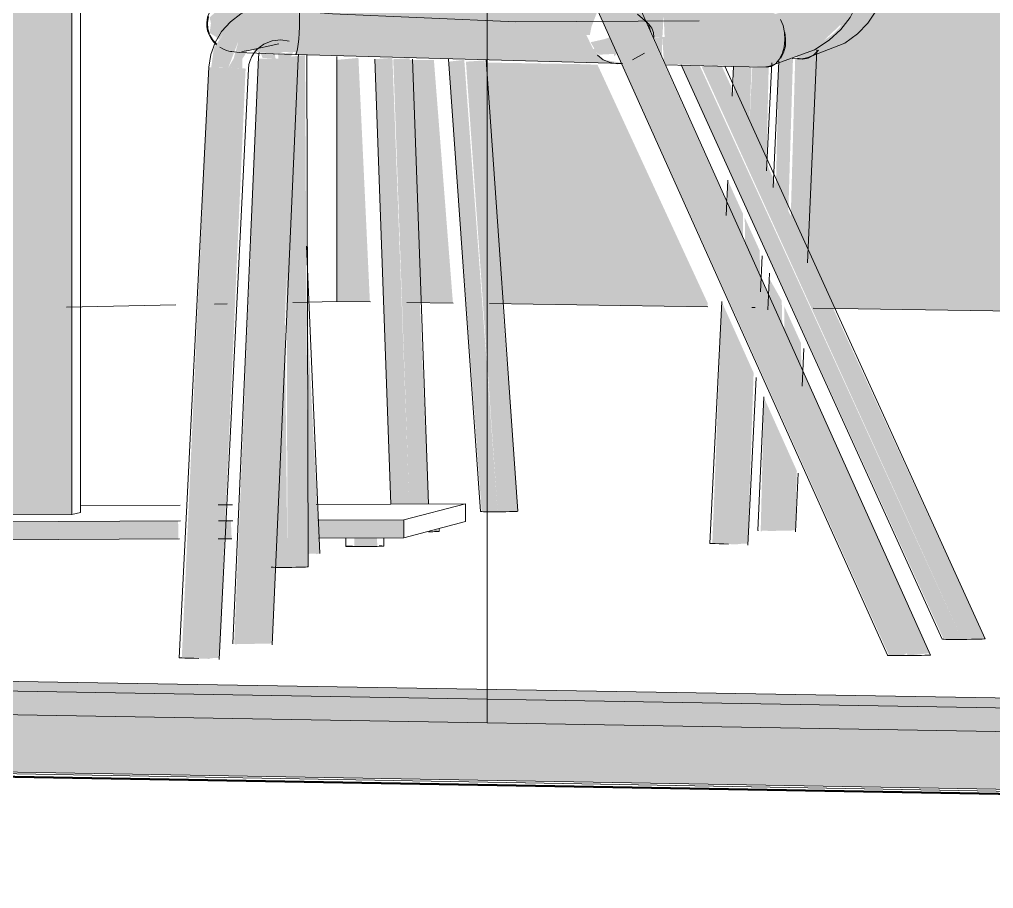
# Model space of a CAD drawing. Header units: inches. Extents: x 31213 to 31218, y -65 to 66.
# Drawn here: x 31217.09232 to 31217.10285, y 65.97061 to 65.98001 of the extents above; entities that cross this region are included whole.
import ezdxf

# ---------------------------------------------------------------- set-up
doc = ezdxf.new("R2010")
doc.units = ezdxf.units.IN
doc.header["$MEASUREMENT"] = 0
doc.linetypes.add('Hidden', pattern=[0.28125, 0.1875, -0.09374999999999999])
for name, color, linetype, lineweight in [('A-GLAZ-CURT', 52, 'Continuous', 9), ('A-GLAZ-CWMG', 51, 'Continuous', 9), ('A-PROP-SBCK', 71, 'Hidden', 50), ('A-WALL-PATT', 111, 'Continuous', 13), ('C-BLDG-PADS', 91, 'Continuous', 9), ('C-TOPO', 7, 'Continuous', 9), ('I-FURN', 30, 'Continuous', 9), ('I-WALL', 2, 'Continuous', 13), ('L-SITE-WALL', 31, 'Continuous', 13)]:
    doc.layers.add(name, color=color, linetype=linetype, lineweight=lineweight)

# ---------------------------------------------------------------- blocks, each defined once
blk = doc.blocks.new('FP_108-Looking South West')
at = {"layer": 'A-WALL-PATT', "lineweight": 9}
blk.add_line((-31660.74296116148, 65.97240241748396), (-31660.74296116148, 66.11649222099571), dxfattribs=at)

msp = doc.modelspace()

# ---------------------------------------------------------------- hatches: boundary and pattern name
at = {"layer": 'A-GLAZ-CWMG', "lineweight": 5}
for points in [[(31217.11403053048, 65.97237539739896), (31217.11403053048, 65.97248329588736), (31217.07261270139, 65.97318228718322), (31217.07261270139, 65.9730771295792), (31217.11383631676, 65.97237868791464)], [(31217.11403028012, 65.9715460663875), (31217.11403028012, 65.97246047602275), (31217.07271270906, 65.97315835368993), (31217.07271270906, 65.97282583613782), (31217.11381478921, 65.97209509642755), (31217.11381478921, 65.97154982700705)], [(31217.11379528588, 65.97149279170249), (31217.11379528588, 65.9721216779946), (31217.07200438645, 65.97283633727106), (31217.07200438645, 65.97222357244503), (31217.11196999365, 65.97152470985786)]]:
    msp.add_hatch(color=256, dxfattribs=at).paths.add_polyline_path(points, flags=0)
at = {"layer": 'I-FURN', "lineweight": 5}
h = msp.add_hatch(color=256, dxfattribs=at)
h.paths.add_polyline_path([(31217.09181542047, 65.97464827158163), (31217.0928869568, 65.97465355045766), (31217.0928869568, 65.98048425002261), (31217.09166066373, 65.98047700857903), (31217.09167056771, 65.97663050130376), (31217.09180659192, 65.97476908556052)], flags=0)
h.paths.add_polyline_path([(31217.0928067915, 65.98399845572494), (31217.09277462239, 65.98366677930102), (31217.09279219915, 65.98391762319791), (31217.09280543054, 65.98399091701246)], flags=0)
h.paths.add_polyline_path([(31217.09288139167, 65.98158973569137), (31217.0928869568, 65.98160501238131), (31217.0928634154, 65.9841363994715), (31217.09280251397, 65.98391762307214), (31217.09279185671, 65.98357085232526), (31217.09288135169, 65.9815937957709)], flags=0)
h.paths.add_polyline_path([(31217.09280543054, 65.98412981912556), (31217.0928869568, 65.98424381789802), (31217.0928634154, 65.9842367245545), (31217.0928067915, 65.98413232824565)], flags=0)
h = msp.add_hatch(color=256, dxfattribs=at)
h.paths.add_polyline_path([(31217.09744700846, 65.9746841835965), (31217.09749153807, 65.97468431071681), (31217.09713033346, 65.97957314484032), (31217.09696237797, 65.97955333309997), (31217.09731874596, 65.97468577874248), (31217.09740552086, 65.97468427685517)], flags=0)
h.paths.add_polyline_path([(31217.09709554936, 65.98030083346256), (31217.09694359983, 65.9824560156499), (31217.0967741108, 65.98248872921027), (31217.09675253502, 65.98252685602235), (31217.09687227701, 65.98113439164912), (31217.09687097985, 65.98115228719067), (31217.09690154724, 65.98112865875021), (31217.09693578674, 65.98110388983771), (31217.09695121491, 65.98097811224446), (31217.09699879723, 65.98095751722174), (31217.09700392008, 65.98075899721327), (31217.0968809005, 65.98070788761954), (31217.09693233775, 65.98030577046983), (31217.09708317423, 65.98030120837973)], flags=0)
h = msp.add_hatch(color=256, dxfattribs=at)
h.paths.add_polyline_path([(31217.09749153807, 65.97468431071681), (31217.09770955227, 65.97468962949085), (31217.09734888802, 65.97956694347006), (31217.09714825057, 65.97955334320726), (31217.09729643142, 65.97745161461854)], flags=0)
h.paths.add_polyline_path([(31217.09731484551, 65.98029416669962), (31217.09714685227, 65.98252115203665), (31217.09704608583, 65.98247019911592), (31217.09694359983, 65.9824560156499), (31217.09711464, 65.98030025464634), (31217.09731234722, 65.98029424371678)], flags=0)
h = msp.add_hatch(color=256, dxfattribs=at)
h.paths.add_polyline_path([(31217.09517277779, 65.9740827085285), (31217.09521827354, 65.9740828143624), (31217.09518209223, 65.97740944616814), (31217.0950633053, 65.97408373257186), (31217.09514863144, 65.97408277906895)], flags=0)
h.paths.add_polyline_path([(31217.09501216832, 65.98031332123736), (31217.09513411005, 65.98035865658899), (31217.0952010374, 65.98036939894142), (31217.09519576445, 65.98229260812127), (31217.09502610487, 65.98224880786118), (31217.09500708762, 65.98221053394435), (31217.09503265311, 65.98081154033893), (31217.09506211865, 65.98079107612139), (31217.09506224353, 65.98076420874685), (31217.09509482019, 65.98075924973858), (31217.09506361593, 65.98046897279505), (31217.095034371, 65.98043447763021), (31217.09501211741, 65.98033232145842)], flags=0)
h = msp.add_hatch(color=256, dxfattribs=at)
h.paths.add_polyline_path([(31217.09521827354, 65.9740828143624), (31217.09544149135, 65.9740882657817), (31217.09540775092, 65.97962430718329), (31217.09520314073, 65.97960224542732), (31217.09523368017, 65.97958060206896), (31217.09527623072, 65.97958142401545), (31217.09520903205, 65.97745349089539)], flags=0)
h.paths.add_polyline_path([(31217.09542385509, 65.98034922548622), (31217.09540633644, 65.98224521906297), (31217.09530093375, 65.98228639267977), (31217.09519576445, 65.98229260812127), (31217.09521200551, 65.98035612777385), (31217.09542179652, 65.9803492934591)], flags=0)
h = msp.add_hatch(color=256, dxfattribs=at)
h.paths.add_polyline_path([(31217.10251427899, 65.97330369772433), (31217.10276330489, 65.97330927878319), (31217.09991473566, 65.97950715139875), (31217.09969631858, 65.97950294276795), (31217.10216149234, 65.97407979468488)], flags=0)
h.paths.add_polyline_path([(31217.09961713995, 65.98023098806325), (31217.09894071913, 65.98169039910408), (31217.09875427647, 65.98157534580777), (31217.09937053667, 65.98023848231783), (31217.09961532557, 65.98023104385662)], flags=0)
for points in [[(31217.10192712719, 65.97312893793303), (31217.10216246421, 65.97315470374544), (31217.09836854232, 65.98158289681872), (31217.09816676898, 65.98150770778331), (31217.10191555327, 65.97315472673854)], [(31217.10187566106, 65.97312877755705), (31217.10191555327, 65.97315472673854), (31217.09816676898, 65.98150770778331), (31217.09798547534, 65.98142267631117), (31217.10172424497, 65.97313033508654), (31217.10182736822, 65.97312884610987)], [(31217.09534748774, 65.97993095484617), (31217.0953329081, 65.98021057871897), (31217.09456436864, 65.98023245742725), (31217.09465716035, 65.98020959430706), (31217.0945493355, 65.98019338714384), (31217.0943761806, 65.98003124799514), (31217.09439014038, 65.97996724467689), (31217.09519697097, 65.9799352595323)], [(31217.10050533978, 65.97953891767042), (31217.10076459948, 65.97962597143658), (31217.10093591536, 65.97970382885734), (31217.10122830899, 65.97997863949072), (31217.10123185572, 65.98003349900706), (31217.10130293064, 65.98009799291125), (31217.10136245238, 65.98022495692646), (31217.101337595, 65.98025593310231), (31217.10118638938, 65.98004213317436), (31217.10093611256, 65.97988864209198), (31217.10060610209, 65.97980066654948), (31217.10058421918, 65.97964920852627), (31217.10054878081, 65.97958446145056)], [(31217.10083465485, 65.97965980023993), (31217.10111002869, 65.9797030228008), (31217.10136573013, 65.97990041883591), (31217.10154092104, 65.98019002534164), (31217.10137516952, 65.98018239594639), (31217.10133307557, 65.98013894803121), (31217.10129747286, 65.98009699529007), (31217.10122663403, 65.98002715178016), (31217.10119534151, 65.97992743021021), (31217.10112165919, 65.97985475007533), (31217.10087969424, 65.97967995292616)], [(31217.10059786113, 65.97978952900087), (31217.10057853757, 65.97994331717318), (31217.10051456457, 65.98005851211845), (31217.10042309382, 65.98010424714933), (31217.09928604159, 65.98008648299532), (31217.09929710543, 65.97981888470335), (31217.10039010217, 65.97979331097235)], [(31217.09512542949, 65.9796417848442), (31217.09517385613, 65.97965753020225), (31217.0953192635, 65.97965914965319), (31217.09534748774, 65.97993095484617), (31217.09439014038, 65.97996724467689), (31217.09437615628, 65.9798645635196), (31217.09444197816, 65.97982335623612), (31217.09447797843, 65.97979155336147), (31217.09451641693, 65.9798416133757), (31217.09460124482, 65.97977351954867), (31217.094634089, 65.97976743386614), (31217.09468179392, 65.97976096017234), (31217.09469317855, 65.97970965241589), (31217.09476426987, 65.97973092193462), (31217.09478265184, 65.97968834817995), (31217.09478889107, 65.97967182414662), (31217.09482971307, 65.97968313670205), (31217.09492330446, 65.97965221949056)], [(31217.09916598394, 65.97983139211335), (31217.09912646951, 65.97996030487036), (31217.09911611459, 65.97994257875342)], [(31217.09875066394, 65.97961080087451), (31217.09878586105, 65.97964021888195), (31217.09875094562, 65.97971697810432), (31217.09879302655, 65.97972211635981), (31217.09875100698, 65.97977100863764), (31217.09873095118, 65.9797704291588), (31217.09870887274, 65.97981955513255), (31217.09865238369, 65.97979850332796), (31217.09849594209, 65.97976363894442), (31217.09853845256, 65.97969403572255), (31217.0985241424, 65.97968932308459), (31217.09858885142, 65.97962881528346), (31217.09875075112, 65.97963773046557)], [(31217.10044922944, 65.97950227086419), (31217.10053946008, 65.97958446392809), (31217.10058862922, 65.97971093591944), (31217.10059786113, 65.97978952900087), (31217.09927317418, 65.97981951937547), (31217.09928849861, 65.97955675113622), (31217.09930148333, 65.97952759353704), (31217.10009725717, 65.9795033658205)], [(31217.09524774187, 65.97958255724559), (31217.09527831073, 65.97965835492643), (31217.0951169963, 65.97963183984861), (31217.09512055307, 65.97958465059496), (31217.09519939558, 65.97958271594632)], [(31217.10054330892, 65.97959200687733), (31217.10060304536, 65.97972218393811), (31217.10058178746, 65.97968779321667), (31217.10055544402, 65.97961546299811)], [(31217.10079289032, 65.97958111667876), (31217.10092685827, 65.97967882172703), (31217.10072194626, 65.97960790984979), (31217.1007773479, 65.9795841037426)], [(31217.09466980862, 65.97324964103558), (31217.09467628368, 65.97325530047227), (31217.09481169899, 65.97325468608767), (31217.09508977869, 65.97958570994494), (31217.09490573449, 65.97958415057812), (31217.09464209875, 65.97325338794616)], [(31217.09481169899, 65.97325468608767), (31217.09505187823, 65.97325997224138), (31217.09530125374, 65.9795841472667), (31217.09508971052, 65.97958415824367), (31217.09499625405, 65.97745644006743)], [(31217.09425910177, 65.9730975591232), (31217.09457762418, 65.97948820929176), (31217.09436666658, 65.97949286707447), (31217.09407502391, 65.97310321783806), (31217.09420365928, 65.97309956864791)], [(31217.094377215, 65.97309264215055), (31217.09437721502, 65.97309940333594), (31217.0944783001, 65.9731036529755), (31217.09476529816, 65.97947899568251), (31217.09457762418, 65.97948820929176), (31217.09425910177, 65.9730975591232), (31217.09436694175, 65.97309312596022)], [(31217.09552550942, 65.97422513345647), (31217.09556633982, 65.97423275620598), (31217.09542655342, 65.9768768359256), (31217.09544047685, 65.97422912703196), (31217.09552522356, 65.97423092628803)], [(31217.09598784653, 65.97430756735557), (31217.09618945799, 65.97430960051105), (31217.0961866931, 65.97440085458987), (31217.09594001678, 65.97439962856791), (31217.09594001678, 65.97430772432162)]]:
    msp.add_hatch(color=256, dxfattribs=at).paths.add_polyline_path(points, flags=0)
at = {"layer": 'I-FURN'}
h = msp.add_hatch(color=256, dxfattribs=at)
h.paths.add_polyline_path([(31217.1024633105, 65.97330354025685), (31217.10251427899, 65.97330369772433), (31217.09967584956, 65.97951295814168), (31217.09948001229, 65.9795129480444), (31217.10231628676, 65.97330509548244), (31217.10241580074, 65.9733036103664)], flags=0)
h.paths.add_polyline_path([(31217.09936184821, 65.98023874571561), (31217.09874066573, 65.98160528808928), (31217.09857342722, 65.98150724104279), (31217.09917116492, 65.98024451459021), (31217.09935333085, 65.98023900375742)], flags=0)
at = {"layer": 'I-FURN', "lineweight": 5}
h = msp.add_hatch(color=256, dxfattribs=at)
h.paths.add_polyline_path([(31217.096535702, 65.9747683511252), (31217.09674231481, 65.97477130354862), (31217.09653982843, 65.97959029592568), (31217.09636238637, 65.97958014196504), (31217.09653559495, 65.97477132323384)], flags=0)
h.paths.add_polyline_path([(31217.09654249673, 65.98031798518224), (31217.09650372508, 65.98059249874946), (31217.09632605325, 65.98058886328614), (31217.09633558344, 65.98032427546616), (31217.0965421457, 65.98031799604108)], flags=0)
h = msp.add_hatch(color=256, dxfattribs=at)
h.paths.add_polyline_path([(31217.09633559326, 65.97476735610284), (31217.09653559495, 65.97477132323384), (31217.09635320069, 65.97959558950724), (31217.09616226939, 65.97958013366032), (31217.09633545079, 65.97477131297187)], flags=0)
h.paths.add_polyline_path([(31217.09633558344, 65.98032427546616), (31217.09632605325, 65.98058886328614), (31217.0961264345, 65.98057517969939), (31217.09616087114, 65.9803295615776), (31217.09633328289, 65.98032434516792)], flags=0)
h = msp.add_hatch(color=256, dxfattribs=at)
h.paths.add_polyline_path([(31217.10034903334, 65.97447303687237), (31217.10034930886, 65.97447851685524), (31217.10048457638, 65.97447788179495), (31217.10053231426, 65.97556177768362), (31217.10037199233, 65.97591863159086), (31217.10033635925, 65.97447472418548)], flags=0)
h.paths.add_polyline_path([(31217.10057400449, 65.97650836190634), (31217.10056405044, 65.97696754284021), (31217.10042879815, 65.9772085271504), (31217.10043580882, 65.97681610431756), (31217.10054349684, 65.97657633656274)], flags=0)
h.paths.add_polyline_path([(31217.10063250273, 65.97783657389789), (31217.10068539589, 65.97958404786502), (31217.10059433993, 65.97957736911334), (31217.10053124505, 65.97953479854881), (31217.10049943816, 65.97812909528137), (31217.10061206961, 65.97788151577544)], flags=0)
h.paths.add_polyline_path([(31217.10056175199, 65.98022752224804), (31217.10073852989, 65.98024393781455), (31217.1007232224, 65.98052082041748), (31217.10057528822, 65.9805348904646), (31217.10056180003, 65.98022861255811)], flags=0)
h = msp.add_hatch(color=256, dxfattribs=at)
h.paths.add_polyline_path([(31217.10048457638, 65.97447788179495), (31217.10071270322, 65.97448269552517), (31217.10072749153, 65.97512644624702), (31217.10053231426, 65.97556177768362), (31217.10049073897, 65.97461780416927)], flags=0)
h.paths.add_polyline_path([(31217.10078153393, 65.97604533640462), (31217.10077104379, 65.97651194074169), (31217.10059156327, 65.97690703652772), (31217.10059007597, 65.97647254030618), (31217.10077245043, 65.976065682541)], flags=0)
h.paths.add_polyline_path([(31217.10084027718, 65.97737896485965), (31217.10091659563, 65.97966737565949), (31217.10086311907, 65.97965593737712), (31217.1007091724, 65.97957737027528), (31217.10065905205, 65.97777815939892), (31217.10083389268, 65.977393081443)], flags=0)
h.paths.add_polyline_path([(31217.10073785796, 65.98022868133116), (31217.10091056477, 65.98025324162236), (31217.10091062, 65.98030619155682), (31217.10097293071, 65.98051994183538), (31217.10079921889, 65.98051779145166), (31217.10075066543, 65.98051947653163), (31217.10073789972, 65.98022962900767)], flags=0)
h = msp.add_hatch(color=256, dxfattribs=at)
h.paths.add_polyline_path([(31217.09998911696, 65.97433482147555), (31217.10009886427, 65.97654665064829), (31217.09991685417, 65.97695167046169), (31217.09981330349, 65.9743401765065), (31217.09993626624, 65.97433674762961)], flags=0)
h.paths.add_polyline_path([(31217.10014529961, 65.97748250156172), (31217.10014453438, 65.97790874689451), (31217.09998205861, 65.97826557928809), (31217.09998676071, 65.97783551621548), (31217.10012262709, 65.97753301593683)], flags=0)
h.paths.add_polyline_path([(31217.10020990082, 65.9787844644707), (31217.10023725544, 65.97949900235021), (31217.10004323109, 65.97949824150533), (31217.10005116699, 65.97913336915835), (31217.1001972199, 65.97881235433307)], flags=0)
h.paths.add_polyline_path([(31217.10007920038, 65.98022304408869), (31217.10028162744, 65.98023003085854), (31217.10029161575, 65.98043133422918), (31217.10008975259, 65.98043567812735), (31217.10007921175, 65.98022327377073)], flags=0)
h = msp.add_hatch(color=256, dxfattribs=at)
h.paths.add_polyline_path([(31217.10009173986, 65.97433053654437), (31217.10009206751, 65.97433631981804), (31217.10019706987, 65.97434038326642), (31217.1002598842, 65.97618758503258), (31217.10009886427, 65.97654665064829), (31217.09998911696, 65.97433482147555), (31217.10004214661, 65.97433270296689)], flags=0)
h.paths.add_polyline_path([(31217.10033225569, 65.97706534621548), (31217.10032551218, 65.97751042938276), (31217.10016429318, 65.97786529541283), (31217.10016958007, 65.97742838570612), (31217.10032845581, 65.97707389102919)], flags=0)
h.paths.add_polyline_path([(31217.10039708721, 65.97837216698633), (31217.10042343607, 65.97952665146114), (31217.10034058456, 65.97949868292183), (31217.10024533367, 65.97949857292288), (31217.10020990082, 65.9787844644707), (31217.10039476478, 65.97837732223167)], flags=0)
h.paths.add_polyline_path([(31217.10028139561, 65.98022535868492), (31217.10048925534, 65.98023001516877), (31217.10046998035, 65.98042243176675), (31217.10029161575, 65.98043133422918), (31217.10028142646, 65.9802259809635)], flags=0)
h = msp.add_hatch(color=256, dxfattribs=at)
h.paths.add_polyline_path([(31217.10061697224, 65.98011677583706), (31217.10057709543, 65.98013829176097), (31217.10060999418, 65.98011630118974)], flags=0)
h.paths.add_polyline_path([(31217.10060610209, 65.97980066654948), (31217.10094260948, 65.97989037407528), (31217.10118638938, 65.98004213317436), (31217.101337595, 65.98025593310231), (31217.10120930243, 65.98034111209222), (31217.1011090188, 65.98037276221666), (31217.10100271231, 65.9802239471011), (31217.10078341894, 65.98014385575411), (31217.1004722077, 65.98006457950258), (31217.10056509175, 65.97995270519087), (31217.10059314376, 65.97987929704964)], flags=0)
h.paths.add_polyline_path([(31217.10087345168, 65.98019211283649), (31217.10091927781, 65.98024785694457), (31217.10080227149, 65.98020077273657)], flags=0)
h.paths.add_polyline_path([(31217.10096649313, 65.98028989320298), (31217.10105702262, 65.98029458650402), (31217.10106457292, 65.98037721454628)], flags=0)
h = msp.add_hatch(color=256, dxfattribs=at)
h.paths.add_polyline_path([(31217.09927317418, 65.97981951937547), (31217.09929071255, 65.9801300528255), (31217.09903513223, 65.98012124022034), (31217.09917212843, 65.97982238768535)], flags=0)
h.paths.add_polyline_path([(31217.0984884794, 65.97984179390947), (31217.09850622414, 65.97993121541592), (31217.09857438941, 65.98010878147464), (31217.09855525623, 65.98015098319978), (31217.09533282417, 65.98023390200002), (31217.09534938778, 65.98006458119525), (31217.09534748774, 65.97993095484617), (31217.0984883751, 65.97984179686877)], flags=0)
h = msp.add_hatch(color=256, dxfattribs=at)
h.paths.add_polyline_path([(31217.10111002869, 65.9797030228008), (31217.10128332445, 65.9797967386032), (31217.10133854345, 65.97983753364595), (31217.10136573013, 65.97990041883591), (31217.10122310303, 65.97979031377591)], flags=0)
h.paths.add_polyline_path([(31217.10136573013, 65.97990041883591), (31217.101438911, 65.9799455960486), (31217.10152555192, 65.98005320292994), (31217.10158282823, 65.98019493468335), (31217.10154092104, 65.98019002534164), (31217.10145331925, 65.98004521160313)], flags=0)
h.paths.add_polyline_path([(31217.10152555192, 65.98005320292994), (31217.1015581431, 65.9800624634428), (31217.10161521951, 65.98020792079508)], flags=0)
h = msp.add_hatch(color=256, dxfattribs=at)
h.paths.add_polyline_path([(31217.09505339362, 65.9801582623098), (31217.09492345702, 65.98014767081709), (31217.09492350069, 65.9801294224347)], flags=0)
h.paths.add_polyline_path([(31217.0946778748, 65.97999642514851), (31217.09465574868, 65.97994025096177), (31217.09454807193, 65.9798271070212)], flags=0)
h.paths.add_polyline_path([(31217.09457762418, 65.97948820929176), (31217.09469122525, 65.97978485196272), (31217.09496190879, 65.97996889051004), (31217.09529400582, 65.97997531975827), (31217.09534453817, 65.98014322761631), (31217.09505339362, 65.9801582623098), (31217.09492351999, 65.98011936149518), (31217.09488076243, 65.98011645393552), (31217.0946778748, 65.97999642514851), (31217.09467185574, 65.98002075001334), (31217.09451670854, 65.97984162798483), (31217.09442191956, 65.97970025392169), (31217.094393581, 65.97949363142317), (31217.09452219809, 65.97949026729319)], flags=0)
h = msp.add_hatch(color=256, dxfattribs=at)
h.paths.add_polyline_path([(31217.09503438459, 65.97981776063094), (31217.09514401121, 65.97983300567684), (31217.09507122116, 65.97987649186234)], flags=0)
h.paths.add_polyline_path([(31217.09493244364, 65.97988850277136), (31217.09510076346, 65.97991646010777), (31217.09516367736, 65.97995277681937), (31217.09492362704, 65.97994286261591), (31217.09478124738, 65.97982851409779), (31217.09492361667, 65.97988500055382)], flags=0)
h.paths.add_polyline_path([(31217.09473044498, 65.97948112353787), (31217.09473012795, 65.97958460688211), (31217.09486893888, 65.97979704060627), (31217.09492353942, 65.97977724621911), (31217.09503438459, 65.97981776063094), (31217.09492361587, 65.97988270285308), (31217.09484393403, 65.97983035143783), (31217.09478124738, 65.97982851409779), (31217.09469122525, 65.97978485196272), (31217.0946350925, 65.97958461128765), (31217.09457762418, 65.97948820929176), (31217.09468542201, 65.97948347606109)], flags=0)
h.paths.add_polyline_path([(31217.09525205462, 65.97983581180802), (31217.095264083, 65.97987695366764), (31217.09519662592, 65.97991328182654), (31217.09510076346, 65.97991646010777), (31217.09519690639, 65.97985698804257)], flags=0)
h.paths.add_polyline_path([(31217.09527839188, 65.97992453768164), (31217.09529400582, 65.97997531975827), (31217.09519695934, 65.9799445838341)], flags=0)
h = msp.add_hatch(color=256, dxfattribs=at)
h.paths.add_polyline_path([(31217.09883290767, 65.9795322353712), (31217.09882908858, 65.97954097412672), (31217.0986331877, 65.97957501829057), (31217.09852297217, 65.97969251274766), (31217.09845039549, 65.97984287496834), (31217.09534748774, 65.97993095484617), (31217.09530221055, 65.9796322108902), (31217.09878648712, 65.9795335498199)], flags=0)
h.paths.add_polyline_path([(31217.09926711038, 65.97960461198566), (31217.09927317418, 65.97981951937547), (31217.09917212745, 65.97981655787767), (31217.0992667697, 65.97960537418622)], flags=0)
h = msp.add_hatch(color=256, dxfattribs=at)
h.paths.add_polyline_path([(31217.09508977869, 65.97958570994494), (31217.09507956689, 65.97964328994566), (31217.09493093987, 65.9796413535227), (31217.09494849832, 65.9795949875238), (31217.09503598131, 65.9795883412102)], flags=0)
h.paths.add_polyline_path([(31217.09511117102, 65.97964279932496), (31217.09511700002, 65.97966085724639), (31217.09507820807, 65.97965095182869)], flags=0)
h = msp.add_hatch(color=256, dxfattribs=at)
h.paths.add_polyline_path([(31217.08745808367, 65.97435741850114), (31217.08783285282, 65.97435928438667), (31217.08782693137, 65.97455424155993), (31217.08745808367, 65.9745524191209)], flags=0)
h.paths.add_polyline_path([(31217.08824605632, 65.9743613416277), (31217.08890934329, 65.97436464397417), (31217.08889371223, 65.97455951241572), (31217.08825303353, 65.97455634688738), (31217.08824723369, 65.97439424755946)], flags=0)
h.paths.add_polyline_path([(31217.08945850401, 65.9743673781133), (31217.09039189142, 65.97437202522482), (31217.09035650201, 65.9745667399113), (31217.08945004221, 65.97456226118574)], flags=0)
h.paths.add_polyline_path([(31217.0908188071, 65.97437415073551), (31217.09141603993, 65.97437712421433), (31217.09140177666, 65.97457190450734), (31217.09081183176, 65.97456898964948)], flags=0)
h.paths.add_polyline_path([(31217.09183973257, 65.97437923367784), (31217.09403957255, 65.97439018615238), (31217.09403516947, 65.97458491583366), (31217.09182550002, 65.97457399808128)], flags=0)
h.paths.add_polyline_path([(31217.09446990999, 65.97439232869925), (31217.09461433312, 65.9743930477475), (31217.09460615264, 65.97458773700326), (31217.09447962634, 65.97458711184956)], flags=0)
h.paths.add_polyline_path([(31217.09555509939, 65.97439773159631), (31217.09647832825, 65.974402328131), (31217.09647832825, 65.97459698723267), (31217.09554669968, 65.97459238415063), (31217.09554822516, 65.97455703311508)], flags=0)
at = {"layer": 'I-WALL'}
h = msp.add_hatch(color=256, dxfattribs=at)
h.paths.add_polyline_path([(31217.09716317636, 65.98507808856141), (31217.09713582998, 65.98500916662445), (31217.09721632998, 65.98500916924671), (31217.09717190826, 65.98506676671482)], flags=0)
h.paths.add_polyline_path([(31217.11372829002, 65.97670234132833), (31217.11372829002, 65.99118246887582), (31217.09575282146, 65.99127969786174), (31217.09575282146, 65.98610216841554), (31217.10004776819, 65.9861139336367), (31217.10004776819, 65.98563177855463), (31217.09897450829, 65.98546815488643), (31217.09619088321, 65.98543769619609), (31217.09684401469, 65.98527931417254), (31217.09716317636, 65.98514549890064), (31217.09709505418, 65.98514150898421), (31217.09708393268, 65.9851275132685), (31217.09717190826, 65.98508521194711), (31217.09723655396, 65.985113585011), (31217.09726195059, 65.98509632747844), (31217.09731325467, 65.98490364403781), (31217.09733898742, 65.98481793527958), (31217.09727851633, 65.98469045977487), (31217.09724252275, 65.98462376290786), (31217.09716452463, 65.98430454664563), (31217.09716547703, 65.98413378122456), (31217.09701883709, 65.98248640391054), (31217.09720279204, 65.98028643547366), (31217.0982743647, 65.98025406151653), (31217.09718181424, 65.98276352167036), (31217.09710044866, 65.98311689356755), (31217.09715543192, 65.98332366977378), (31217.09721885883, 65.98348977960092), (31217.0972544195, 65.98354249880548), (31217.097285714, 65.98362472703324), (31217.09748521149, 65.98381275715073), (31217.09782463849, 65.9839889119557), (31217.0982164615, 65.9840831887984), (31217.10235469886, 65.98469783549001), (31217.10248857878, 65.98466929335713), (31217.10255072261, 65.98448662200052), (31217.10252618716, 65.98445313499407), (31217.10251445521, 65.98442959862932), (31217.10232704034, 65.98430963327388), (31217.10221967237, 65.98392585595909), (31217.10194246887, 65.98292508399868), (31217.1016974107, 65.98170179179694), (31217.10164390752, 65.98122771636523), (31217.10388905922, 65.98115950641954), (31217.10284759156, 65.98355468674971), (31217.10279119636, 65.9838963115057), (31217.10279189017, 65.98405197014637), (31217.10284245368, 65.9841725249163), (31217.10290237291, 65.98427578127979), (31217.10291503461, 65.98429065016221), (31217.10294612429, 65.98438117342367), (31217.10313591124, 65.98455999361838), (31217.10348140044, 65.98472795988988), (31217.1038326346, 65.98481784514048), (31217.1077784303, 65.98539771397942), (31217.10788585925, 65.98537405841687), (31217.10792862143, 65.98523398933233), (31217.10789596379, 65.9851892580141), (31217.10791372501, 65.98514670744503), (31217.10772451049, 65.98502949501608), (31217.10760437381, 65.98460136523265), (31217.10736047162, 65.98371115532134), (31217.10714870392, 65.98266585627802), (31217.10702932322, 65.98182714211092), (31217.10699718582, 65.98182047237111), (31217.10702777957, 65.98180928894782), (31217.10684402427, 65.9811034636644), (31217.10673605471, 65.98093717432702), (31217.1065185072, 65.98071164215679), (31217.10635553435, 65.98062422725582), (31217.10631630124, 65.98066279780072), (31217.10626723824, 65.98064539106416), (31217.10600578543, 65.9805164698312), (31217.10590217954, 65.98050760863273), (31217.1057391031, 65.98043585466492), (31217.105239233, 65.98043705568112), (31217.10689200493, 65.97680004277179), (31217.11166498029, 65.97673182932309)], flags=0)
h.paths.add_polyline_path([(31217.10644680299, 65.97680640541938), (31217.1047885485, 65.98045506507466), (31217.10465420386, 65.98044677501682), (31217.10628739065, 65.97680868367637)], flags=0)
h.paths.add_polyline_path([(31217.10583944416, 65.97681508554757), (31217.10417355949, 65.98046556765618), (31217.10399771705, 65.98047057530157), (31217.10150003517, 65.98050999135377), (31217.10136238729, 65.98010795773381), (31217.10130107885, 65.98003420440564), (31217.10106227783, 65.97978341768962), (31217.10089181054, 65.97969183223884), (31217.1008840838, 65.97972432992388), (31217.10079604987, 65.97965897247161), (31217.10071166886, 65.9773345929354), (31217.10091608802, 65.97688544817771), (31217.10509305602, 65.97682575262738)], flags=0)
h.paths.add_polyline_path([(31217.10026965562, 65.97689468673039), (31217.10028310963, 65.97725629585092), (31217.1001975287, 65.97744394462556), (31217.10020323901, 65.97700085226116), (31217.10025081585, 65.97689495598082)], flags=0)
h.paths.add_polyline_path([(31217.09976015894, 65.9769019682524), (31217.09976218407, 65.9769426906281), (31217.0985712412, 65.97952030637626), (31217.09840369604, 65.97952611546869), (31217.09722770733, 65.97954619704328), (31217.09744409666, 65.97693506848506), (31217.09973216094, 65.97690236838868)], flags=0)
h.paths.add_polyline_path([(31217.09700786866, 65.97694130288062), (31217.0968018455, 65.97957131449978), (31217.09642291736, 65.97957267084367), (31217.09654208952, 65.97694795960913), (31217.09700556838, 65.97694133575531)], flags=0)
h.paths.add_polyline_path([(31217.09610972389, 65.9769541388051), (31217.09598557344, 65.97959434705285), (31217.09575282146, 65.9795726410993), (31217.09575282146, 65.97695923951159), (31217.09607808622, 65.97695459095799)], flags=0)
h.paths.add_polyline_path([(31217.09980874278, 65.97787891976145), (31217.09982755065, 65.97825711885251), (31217.09925769925, 65.97950903222596), (31217.0990796849, 65.9795016528107), (31217.09978128515, 65.9779400348763)], flags=0)
h.paths.add_polyline_path([(31217.10032632218, 65.97818126734126), (31217.10035868697, 65.97954566388422), (31217.10030067297, 65.97951870786605), (31217.10024325697, 65.97836377619656), (31217.10031623679, 65.97820342671159)], flags=0)
h.paths.add_polyline_path([(31217.09987328045, 65.97917667959653), (31217.09987078, 65.97949166741239), (31217.09973216094, 65.9794867439663), (31217.09987078002, 65.97918217350494)], flags=0)
h.paths.add_polyline_path([(31217.0981376412, 65.98331167085087), (31217.09819598615, 65.9834036732958), (31217.09818497525, 65.98337266827565), (31217.0981440166, 65.98331988659803)], flags=0)
h.paths.add_polyline_path([(31217.09962200966, 65.98021153394674), (31217.09992528105, 65.98022233714646), (31217.0999615168, 65.9804288654099), (31217.10001975701, 65.98063727779538), (31217.10004267635, 65.98074303925043), (31217.09997225766, 65.98074712660075), (31217.09996965527, 65.98079556849123), (31217.09993759776, 65.98081928177534), (31217.0999506862, 65.98090867796701), (31217.09995695355, 65.98096638541803), (31217.10000897104, 65.98096727638763), (31217.10001088173, 65.98101485905396), (31217.10006040922, 65.98102883105112), (31217.10006414234, 65.98106330683791), (31217.10017144391, 65.98110584322137), (31217.10026067303, 65.9811419832296), (31217.10026067312, 65.98117576079026), (31217.10043138723, 65.98120271017225), (31217.10053622535, 65.98119299062799), (31217.10057859899, 65.98120326780241), (31217.10065724764, 65.9812544323081), (31217.10098655938, 65.981274708653), (31217.10119948169, 65.98247569151728), (31217.10135168137, 65.9831331134226), (31217.10136876659, 65.98315968700484), (31217.10160330221, 65.98408338028754), (31217.10158969454, 65.98420075697511), (31217.09889465363, 65.98377948304147), (31217.09836424528, 65.98367575559186), (31217.09830671099, 65.98362392691385), (31217.09826583256, 65.98357540109569), (31217.09818497525, 65.983498021348), (31217.0981440166, 65.98334960256938), (31217.09811280622, 65.9833567155412), (31217.09810353591, 65.98331166961408), (31217.09809539788, 65.98311929993524), (31217.09880459899, 65.98152476053004), (31217.09939838745, 65.98022010295551), (31217.09961980132, 65.98021164397377)], flags=0)
h.paths.add_polyline_path([(31217.1003355224, 65.98021970970072), (31217.10041622063, 65.9802223582455), (31217.10041531898, 65.98060686782749), (31217.10032176822, 65.98059217622733), (31217.10024800834, 65.98041881279259), (31217.10034507588, 65.98041187903472), (31217.10033560368, 65.98022134472002)], flags=0)
h.paths.add_polyline_path([(31217.0989275562, 65.98023432753627), (31217.09798998229, 65.98236826947931), (31217.09797956307, 65.98240006225275), (31217.09774247704, 65.98303535397825), (31217.09773325847, 65.98311798307276), (31217.09774134173, 65.9834880098643), (31217.09763255954, 65.98340290275476), (31217.09756168024, 65.98331476030656), (31217.09754666834, 65.98329262388563), (31217.09752789411, 65.98316344081664), (31217.09753330254, 65.98289628231878), (31217.09756544346, 65.98289628351331), (31217.09874807427, 65.98023974997756), (31217.09885376892, 65.98023655676954)], flags=0)
h.paths.add_polyline_path([(31217.0967688144, 65.98029954664577), (31217.09673839805, 65.98072683677908), (31217.09635889552, 65.9806554859017), (31217.09638651753, 65.98058343369428), (31217.09639633568, 65.9803107998352), (31217.09674985409, 65.98030011946716)], flags=0)
h.paths.add_polyline_path([(31217.09598843815, 65.98032312308544), (31217.09600498845, 65.98073095464952), (31217.09593093839, 65.98065721814811), (31217.09575282146, 65.98063709826327), (31217.09575282146, 65.98033024144974), (31217.09598557344, 65.9803232096331)], flags=0)
h.paths.add_polyline_path([(31217.1001374643, 65.98042372848953), (31217.10022729543, 65.98061953608398), (31217.10020323901, 65.98059554287433), (31217.10015334262, 65.980465205287)], flags=0)
h.paths.add_polyline_path([(31217.10083349287, 65.98050892740113), (31217.10083370562, 65.98058878498523), (31217.10074373155, 65.98058663372495), (31217.1007152481, 65.9805094136915), (31217.10083350756, 65.98050926165497)], flags=0)
h.paths.add_polyline_path([(31217.09613960951, 65.98072609428516), (31217.09616695968, 65.98074836159167), (31217.09613957964, 65.98073239842898), (31217.09613960445, 65.98072716637927)], flags=0)
h.paths.add_polyline_path([(31217.0961758371, 65.98073570804081), (31217.0962071637, 65.98076568791723), (31217.09617932353, 65.98074460741002)], flags=0)
h.paths.add_polyline_path([(31217.10021226747, 65.98111197999852), (31217.10017524332, 65.9811419797288), (31217.10021600735, 65.9811176330788)], flags=0)
h.paths.add_polyline_path([(31217.10504874069, 65.98111860196106), (31217.10624793315, 65.98116300194253), (31217.10625120273, 65.9812052925914), (31217.1063438969, 65.98149731964325), (31217.10644293412, 65.98191857412051), (31217.10652788766, 65.98255677976711), (31217.10680900189, 65.98390960432242), (31217.1068254867, 65.9839355188635), (31217.10704706339, 65.98478435180374), (31217.10703707196, 65.98492809512545), (31217.10438322441, 65.98451494359662), (31217.10393251408, 65.98442179432209), (31217.10384577962, 65.9843536494101), (31217.10375020309, 65.98421650958278), (31217.10373173207, 65.98412585968785), (31217.10370018652, 65.9841200913053), (31217.10369127196, 65.984077282707), (31217.10369698834, 65.98386227748401), (31217.10440640552, 65.98226973703315), (31217.10492523439, 65.98112802638605), (31217.10504887074, 65.98111874501751)], flags=0)
h.paths.add_polyline_path([(31217.10447650298, 65.9811416592934), (31217.10358065275, 65.98319019598581), (31217.1033873075, 65.98372568881271), (31217.10334878562, 65.98400012095783), (31217.10336712065, 65.98419051248895), (31217.10336387263, 65.9842388242257), (31217.10326347459, 65.9841408306684), (31217.10320883974, 65.98408445256248), (31217.10319095553, 65.98405483180768), (31217.10317593001, 65.98394055563881), (31217.10318044165, 65.98367672157485), (31217.10321157228, 65.9836857050411), (31217.10434040501, 65.98114579408453), (31217.10440419864, 65.98114385597061)], flags=0)
h.paths.add_polyline_path([(31217.09670696426, 65.9811684201578), (31217.09662291109, 65.98276604517544), (31217.09667164463, 65.98323173324101), (31217.09690817327, 65.98470610063933), (31217.09695041304, 65.9848161795848), (31217.09693958126, 65.98483599926027), (31217.09661317144, 65.98495722451815), (31217.09579117123, 65.98511825103502), (31217.09575282146, 65.98509827808489), (31217.09578250865, 65.98131574860405), (31217.09606136938, 65.98129150294506), (31217.09606136938, 65.98126190362463), (31217.09617165787, 65.98126019553926), (31217.09625827509, 65.98118571719665), (31217.09649935767, 65.98120212753349), (31217.09670216906, 65.9811691987138)], flags=0)
h.paths.add_polyline_path([(31217.10647072682, 65.98124829034259), (31217.1064432701, 65.98125741418862), (31217.10646245359, 65.98124922189372)], flags=0)
h.paths.add_polyline_path([(31217.0983573285, 65.98358975430169), (31217.09840761947, 65.98365306254139), (31217.0983877927, 65.98361162753471), (31217.09836424528, 65.98359472052812)], flags=0)
h.paths.add_polyline_path([(31217.10360978817, 65.98388504009462), (31217.10363594435, 65.98392054038908), (31217.10360336449, 65.98391603278638), (31217.1036086406, 65.98389057669837)], flags=0)
h.paths.add_polyline_path([(31217.10393251408, 65.98434252479478), (31217.10397621426, 65.98440132135474), (31217.10396851335, 65.98436840307933), (31217.10393633982, 65.98434527495402)], flags=0)
h.paths.add_polyline_path([(31217.09697562854, 65.98464147147013), (31217.09703573142, 65.98466114690535), (31217.0969816224, 65.98471292419079), (31217.09697686278, 65.98465618501928)], flags=0)
h.paths.add_polyline_path([(31217.09695466813, 65.98484963127278), (31217.09694745398, 65.98504088297321), (31217.09692426681, 65.98493931029056), (31217.09695090888, 65.9848540532602)], flags=0)
h.paths.add_polyline_path([(31217.09736831121, 65.98489209043659), (31217.09730797556, 65.98493843760316), (31217.09732780208, 65.98498294967597), (31217.09736702295, 65.98489497990215)], flags=0)
h.paths.add_polyline_path([(31217.11372829002, 65.99372778487195), (31217.11372829002, 66.01195407285023), (31217.10349864141, 66.01187905836221), (31217.10323266016, 66.01167140686108), (31217.10290237291, 66.01165337768764), (31217.10256888188, 66.0116034364603), (31217.09575282146, 66.01167159656582), (31217.09575282146, 66.01049430440557), (31217.09592079926, 66.0102511885622), (31217.09575282146, 66.01004522601836), (31217.09575282146, 65.99379694721544), (31217.11166498029, 65.99373572365455)], flags=0)
h.paths.add_polyline_path([(31217.10495076463, 66.01449490506147), (31217.11372829002, 66.0145733745381), (31217.11372829002, 66.02374787028502), (31217.09575282146, 66.02240913643007), (31217.09575282146, 66.01872979251281), (31217.10256888189, 66.01861500400227), (31217.10304145562, 66.01855305524737), (31217.10349612881, 66.01835865056721), (31217.10386137281, 66.01808032190561), (31217.10401434042, 66.01807738362054), (31217.10406037734, 66.01799675924788), (31217.10395143922, 66.0179967635082), (31217.1042830431, 66.01760680562735), (31217.10438933955, 66.01760510982515), (31217.10514318124, 66.01557384642713), (31217.10502423187, 66.01557385045265), (31217.10498732795, 66.01503187683737)], flags=0)

# ---------------------------------------------------------------- linework, layer by layer
at = {"layer": 'A-GLAZ-CWMG'}
for p, q in [((31217.07261270138, 65.97318228718314), (31217.11403053045, 65.97248329588724)), ((31217.07261270138, 65.9730771295791), (31217.11403053045, 65.97237539739884)), ((31217.07200438644, 65.97283633727109), (31217.11379528586, 65.97212167799454)), ((31217.07200438644, 65.972223572445), (31217.11379528586, 65.97149279170237))]:
    msp.add_line(p, q, dxfattribs=at)
at = {"layer": 'A-PROP-SBCK', "linetype": 'Continuous'}
msp.add_line((31218.05536030002, 65.95494641834522), (31216.93674940123, 65.97454261298972), dxfattribs=at)
at = {"layer": 'C-BLDG-PADS'}
msp.add_line((31216.98488592892, 65.9737282842644), (31217.11429273599, 65.97146378787419), dxfattribs=at)
at = {"layer": 'C-TOPO'}
for p, q in [((31217.11429273633, 65.9714637819623), (31216.98488592935, 65.97372827881972)), ((31216.98488592935, 65.97372827881972), (31217.11429273633, 65.9714637819623))]:
    msp.add_line(p, q, dxfattribs=at)
at = {"layer": 'I-FURN'}
for p, q in [((31217.0983802367, 65.9815842261136), (31217.10217215363, 65.97313485962898)), ((31217.10170643293, 65.97313187326125), (31217.09798526169, 65.98142308566852)), ((31217.09288695679, 65.980488173722), (31217.09288695679, 65.97465355045765)), ((31217.0929812768, 65.97467739015154), (31217.0929812768, 65.98048612506798)), ((31217.09900406672, 65.98006750533604), (31217.09911339004, 65.97997436408001)), ((31217.09435242469, 65.9799752153584), (31217.09436292819, 65.98004289094861)), ((31217.10060610209, 65.9798006665495), (31217.10059577641, 65.97986897534)), ((31217.09490514529, 65.97960351021028), (31217.09491210814, 65.97965200006283)), ((31217.1009436395, 65.97968072904052), (31217.10084210494, 65.97737562727478)), ((31217.09462648587, 65.97325871499328), (31217.09490514548, 65.9796035102187)), ((31217.09533210545, 65.97958885262747), (31217.09505341818, 65.97324474003001)), ((31217.09530296524, 65.97963213606359), (31217.09530221056, 65.97963221089016)), ((31217.09884067896, 65.97953199803773), (31217.09530342576, 65.97963215918435)), ((31217.09533210585, 65.97958885264644), (31217.09533747528, 65.9796342871091)), ((31217.09542694213, 65.97963014248349), (31217.09544255362, 65.97408871236209)), ((31217.09633590057, 65.97476737727352), (31217.09616257674, 65.97958015091515)), ((31217.09656943812, 65.97958014286775), (31217.09674274523, 65.97476937186825)), ((31217.09730547332, 65.97468725200122), (31217.09696019948, 65.9795798537111)), ((31217.09736658124, 65.97957415799146), (31217.09771055628, 65.97468994779346)), ((31217.09907839082, 65.97964382720026), (31217.09895158942, 65.97957192551499)), ((31217.10045550136, 65.97954249763318), (31217.10039743989, 65.97837214189057)), ((31217.10047064493, 65.97819292172922), (31217.10053081862, 65.97955929259058)), ((31217.10078782413, 65.97958130319127), (31217.10067745483, 65.979585968938)), ((31217.10073627597, 65.97959199727285), (31217.10079289033, 65.97958111667882)), ((31217.09404846942, 65.97310300330298), (31217.09436701032, 65.9794929575206)), ((31217.09479625796, 65.97947591772711), (31217.09447785969, 65.9730866492005)), ((31217.09883878714, 65.97953378294712), (31217.09878638506, 65.97953059397305)), ((31217.10230090144, 65.97330651808507), (31217.09947614836, 65.97952036900489)), ((31217.0999477372, 65.9795063684815), (31217.10276435088, 65.97330968535621)), ((31217.10002769092, 65.9791787152857), (31217.10004383049, 65.9795039377933)), ((31217.10039060491, 65.97949933835918), (31217.10043104073, 65.97950358566929)), ((31217.09996361734, 65.9778875941607), (31217.09998258596, 65.97826982247966)), ((31217.09542526064, 65.97755739647566), (31217.09556846547, 65.97423449270111)), ((31217.10035182706, 65.97745271650575), (31217.10033260837, 65.97706532170874)), ((31217.10041233746, 65.97686892754447), (31217.1004298786, 65.97726723626783)), ((31217.09978755719, 65.97433987432424), (31217.09991751711, 65.97695864639897)), ((31217.10080132336, 65.97644977698924), (31217.1007833599, 65.97604196013378)), ((31217.10028650822, 65.9761360733862), (31217.10019661941, 65.97432416801081)), ((31217.10030720367, 65.97448164376608), (31217.10037093979, 65.97592890618695)), ((31217.10074194272, 65.97510168006016), (31217.10071403416, 65.97446808174733)), ((31217.09405883967, 65.97475641569812), (31217.09297669577, 65.97475110499052)), ((31217.09462323163, 65.97475918549667), (31217.09446921636, 65.97475842965467)), ((31217.09714275755, 65.97477155027167), (31217.09552747098, 65.97476362312358)), ((31217.09647832826, 65.9745969872327), (31217.09714275755, 65.97477155027167)), ((31217.09714275755, 65.97457822881782), (31217.09714275755, 65.97477155027167)), ((31217.09288695679, 65.97465355045765), (31217.09181542047, 65.9746482715816)), ((31217.0929812768, 65.97467739015154), (31217.09288695679, 65.97465355045765)), ((31217.09447124244, 65.97458707042559), (31217.09462589875, 65.97458783456655)), ((31217.09554586508, 65.97459238002673), (31217.09647832826, 65.9745969872327)), ((31217.09647832826, 65.97440232813102), (31217.09647832826, 65.9745969872327)), ((31217.09182550002, 65.97457399808125), (31217.09406032213, 65.97458504011016)), ((31217.09714275755, 65.97457822881782), (31217.09647832826, 65.97440232813102)), ((31217.0968596529, 65.97450400042253), (31217.0968596529, 65.97447174238609)), ((31217.10030863632, 65.97448000121514), (31217.10030858464, 65.97448307232592)), ((31217.094049977, 65.97439023795378), (31217.09183973251, 65.97437923367788)), ((31217.09461691311, 65.97439306059249), (31217.09446990999, 65.97439232869921)), ((31217.09647832826, 65.97440232813102), (31217.09555471618, 65.97439772968842)), ((31217.09585071375, 65.9743104301932), (31217.0958507137, 65.97439919276826)), ((31217.09626107011, 65.9744012336848), (31217.09626107012, 65.9743130792774)), ((31217.09556638751, 65.97423591546625), (31217.09556633987, 65.97423275620588)), ((31217.09544149138, 65.97408826578162), (31217.095442179, 65.97408868818606)), ((31217.09462785055, 65.97325701987593), (31217.09462803382, 65.97326028927355)), ((31217.10276330491, 65.97330927878322), (31217.10276398859, 65.97330966082365)), ((31217.10217150484, 65.97313455880524), (31217.1021717859, 65.97313483460096))]:
    msp.add_line(p, q, dxfattribs=at)
for points in [[(31217.09464701517, 65.98026993612025, 0), (31217.09463170513, 65.98026839548163, 0), (31217.09461814537, 65.98026652616412, 0), (31217.09459197601, 65.98026143030725, 0), (31217.09454467229, 65.98024668883228, 0), (31217.09450232204, 65.98022648470398, 0), (31217.09446378334, 65.98020087372736, 0), (31217.09442961248, 65.98017032670775, 0), (31217.0944004671, 65.98013546515392, 0), (31217.09437725184, 65.98009761958636, 0), (31217.0943535832, 65.98003582696768, 0), (31217.09434443908, 65.9799733799666, 0)], [(31217.09436701032, 65.97949295751978, 0), (31217.09438743735, 65.97962933720662, 0), (31217.09443434773, 65.97975984278503, 0), (31217.09450608998, 65.97987987820608, 0), (31217.09460013731, 65.97998521613484, 0), (31217.09471317663, 65.98007214739606, 0), (31217.09484122559, 65.98013761207163, 0), (31217.09497977366, 65.98017930746803, 0), (31217.09512394168, 65.98019576905362, 0), (31217.0952450001, 65.98018973320937, 0), (31217.09535863871, 65.98016716496953, 0)], [(31217.10082852554, 65.97959131222689, 0), (31217.10124688448, 65.9797531290179, 0), (31217.10138522075, 65.97985398217766, 0), (31217.1014962969, 65.97996964848559, 0), (31217.10158111478, 65.98009820708755, 0), (31217.10164127281, 65.98023886796858, 0)], [(31217.09966994771, 65.97999611497377, 0), (31217.09768644173, 65.97998271847774, 0), (31217.09570355129, 65.98007152680704, 0), (31217.09482481201, 65.98014371357003, 0)], [(31217.0953481032, 65.98011688367204, 0), (31217.09534938778, 65.98006458119518, 0), (31217.09534924412, 65.979999339182, 0), (31217.09534748774, 65.97993095484617, 0)], [(31217.10043167579, 65.97950361849988, 0), (31217.1009184586, 65.97968077493701, 0), (31217.10107728178, 65.97978552123945, 0), (31217.1012047953, 65.97990326262006, 0), (31217.1013029473, 65.98003184005486, 0), (31217.10137382503, 65.9801692979454, 0)], [(31217.09434443908, 65.9799733799666, 0), (31217.09434620955, 65.97992908968818, 0), (31217.0943547242, 65.97988554227508, 0), (31217.0943698045, 65.97984365328638, 0), (31217.09439113435, 65.97980430334208, 0), (31217.0944182668, 65.97976831955339, 0), (31217.09445063279, 65.97973645830378, 0)], [(31217.0943747975, 65.9798518744038, 0), (31217.09435795276, 65.97990699366389, 0), (31217.09435242469, 65.9799752153584, 0)], [(31217.09918158323, 65.97981501429871, 0), (31217.09917648982, 65.97986784552461, 0), (31217.09915769177, 65.97991740118168, 0), (31217.09912646953, 65.97996030487026, 0), (31217.09908494982, 65.97999363307213, 0)], [(31217.10055130025, 65.98000802783743, 0), (31217.10057853758, 65.9799433171732, 0), (31217.10059441898, 65.97986879070575, 0), (31217.10059786112, 65.97978952900093, 0)], [(31217.09534748774, 65.97993095484617, 0), (31217.09534423108, 65.97986283802166, 0), (31217.09533961659, 65.9797985482022, 0), (31217.09533380167, 65.9797413418859, 0), (31217.09532695625, 65.97969409293508, 0), (31217.09531926351, 65.97965914965323, 0), (31217.09531092336, 65.97963820726685, 0), (31217.09530299255, 65.97963213538466, 0)], [(31217.09445035111, 65.97974468108973, 0), (31217.09441524141, 65.9797826656266, 0), (31217.09437924698, 65.97984172398034, 0)], [(31217.09479625798, 65.97947591772903, 0), (31217.09480191849, 65.97952142775827, 0), (31217.09481424104, 65.97956577642333, 0), (31217.09483298318, 65.97960808876634, 0), (31217.0948577756, 65.97964752984151, 0), (31217.09488812933, 65.9796833213037, 0), (31217.09492344532, 65.97971475688777, 0), (31217.09496302656, 65.97974121644886, 0), (31217.09500609189, 65.9797621782668, 0), (31217.09505179127, 65.97977722936, 0), (31217.09514681575, 65.97978854680176, 0), (31217.09523717793, 65.97977576551945, 0)], [(31217.10059786112, 65.97978952900093, 0), (31217.10058862923, 65.97971093591946, 0), (31217.10056735272, 65.9796383697348, 0), (31217.10053548279, 65.97957677736305, 0), (31217.10049519264, 65.97953035679664, 0), (31217.10044922939, 65.97950227086422, 0), (31217.10040072635, 65.97949443186515, 0)], [(31217.10055090218, 65.97958668547143, 0), (31217.10058421919, 65.97964920852618, 0), (31217.10060304535, 65.97972218393811, 0), (31217.10060610209, 65.9798006665495, 0)], [(31217.09448754811, 65.97970939047909, 0), (31217.09452699281, 65.97968823257455, 0), (31217.09455840798, 65.97967592273824, 0), (31217.09458277858, 65.97966875360837, 0), (31217.09460152998, 65.97966451212739, 0), (31217.09461636746, 65.9796618653283, 0), (31217.09463984212, 65.97965873668859, 0), (31217.09469483259, 65.97965419453806, 0), (31217.09477936229, 65.97964956292945, 0), (31217.09488690755, 65.97964492399352, 0), (31217.09498563573, 65.97964128744383, 0), (31217.09506456477, 65.97963868274037, 0), (31217.09518743608, 65.97963507865421, 0), (31217.09530346681, 65.97963215943757, 0)], [(31217.09512453216, 65.97974685337701, 0), (31217.09479810271, 65.97967526966303, 0), (31217.09472354251, 65.97966387910338, 0)], [(31217.10096294091, 65.97967750071656, 0), (31217.10091118061, 65.97962853208001, 0), (31217.10084955783, 65.97959728359395, 0), (31217.10078224559, 65.97958587735356, 0)], [(31217.10079289033, 65.97958111667882, 0), (31217.1008502568, 65.97959092733522, 0), (31217.10090446647, 65.97962075717629, 0), (31217.10095182685, 65.97966857076578, 0)], [(31217.09878638506, 65.97953059397305, 0), (31217.0987067268, 65.97954282585741, 0), (31217.09863325481, 65.9795750217332, 0), (31217.09857097791, 65.97962498903861, 0)], [(31217.09930354581, 65.97951894150269, 0), (31217.09957393313, 65.97951167307934, 0), (31217.10001811911, 65.97950137726703, 0), (31217.10040556677, 65.9794943142952, 0)], [(31217.0973057604, 65.97468752593721, 0), (31217.09730722721, 65.9746866028512, 0), (31217.09731874596, 65.97468577874245, 0), (31217.09733973991, 65.97468509495828, 0), (31217.09736915664, 65.97468458581147, 0), (31217.09740552085, 65.97468427685507, 0), (31217.09744700848, 65.9746841835965, 0), (31217.09749153812, 65.97468431071668, 0)], [(31217.09749153812, 65.97468431071668, 0), (31217.0975368757, 65.97468465183502, 0), (31217.09758074677, 65.97468518983001, 0), (31217.0976209506, 65.97468589770138, 0), (31217.09765547096, 65.97468673992837, 0), (31217.09768257706, 65.9746876742559, 0), (31217.09770091022, 65.97468865381806, 0), (31217.09770955229, 65.97468962949078, 0)], [(31217.09685876116, 65.97447142477411, 0), (31217.09684793873, 65.97447035802061, 0), (31217.09682399682, 65.97446929507369, 0), (31217.09678856566, 65.9744683083811, 0), (31217.09674405907, 65.97446746520923, 0)], [(31217.09680985906, 65.97447394915412, 0), (31217.09683904838, 65.97447328365233, 0), (31217.09685572828, 65.9744724226446, 0), (31217.09685876116, 65.97447142477411, 0)], [(31217.09585094398, 65.97431071131807, 0), (31217.09586187603, 65.97431179145468, 0), (31217.09588600592, 65.97431286755686, 0), (31217.09592168787, 65.97431386630011, 0)], [(31217.09626016335, 65.9743127557658, 0), (31217.09624924851, 65.97431167571033, 0), (31217.09622513267, 65.97431059950834, 0), (31217.096189458, 65.97430960051102, 0), (31217.09614465489, 65.9743087468239, 0), (31217.09609377672, 65.9743080966583, 0), (31217.09604029177, 65.9743076943554, 0), (31217.09598784652, 65.97430756735558, 0), (31217.09594001676, 65.97430772432165, 0), (31217.09590006339, 65.97430815454675, 0), (31217.0958707099, 65.97430882868626, 0), (31217.09585395648, 65.97430970076488, 0), (31217.09585094398, 65.97431071131807, 0)], [(31217.0962110169, 65.97431531162157, 0), (31217.09624037192, 65.97431463782215, 0), (31217.09625713519, 65.97431376607877, 0), (31217.09626016335, 65.9743127557658, 0)], [(31217.09998911697, 65.97433482147551, 0), (31217.09993626624, 65.97433674762962, 0), (31217.09988719784, 65.97433835009868, 0), (31217.09984525724, 65.97433951962978, 0), (31217.09981330351, 65.97434017650644, 0), (31217.09979351423, 65.97434027598426, 0), (31217.09978723188, 65.97433985292115, 0)], [(31217.09504193112, 65.97408446389578, 0), (31217.09506330527, 65.97408373257188, 0), (31217.09509330017, 65.97408317945191, 0), (31217.09513041153, 65.97408283229585, 0), (31217.09517277781, 65.97408270852847, 0), (31217.09521827358, 65.97408281436236, 0)], [(31217.09521827358, 65.97408281436236, 0), (31217.09526461619, 65.97408314448514, 0), (31217.09530948078, 65.97408368232672, 0), (31217.09535061683, 65.97408440089391, 0), (31217.09538596123, 65.97408526412785, 0), (31217.09541374177, 65.97408622871848, 0), (31217.09543256611, 65.97408724628019, 0), (31217.09544149138, 65.97408826578162, 0)], [(31217.10230122827, 65.97330687704206, 0), (31217.10230300858, 65.97330593249634, 0), (31217.10231628673, 65.97330509548237, 0), (31217.10234039784, 65.97330440799546, 0), (31217.10237413312, 65.97330390453425, 0), (31217.10241580076, 65.97330361036647, 0), (31217.10246331054, 65.97330354025672, 0), (31217.10251427896, 65.97330369772439, 0)], [(31217.10251427896, 65.97330369772439, 0), (31217.10256614902, 65.9733040748655, 0), (31217.10261631855, 65.97330465275101, 0), (31217.1026622709, 65.97330540237968, 0), (31217.10270170166, 65.97330628613649, 0), (31217.10273263366, 65.9733072596845, 0), (31217.10275351676, 65.97330827419182, 0), (31217.10276330491, 65.97330927878322, 0)], [(31217.10170634963, 65.97313212551559, 0), (31217.10170954518, 65.97313117601553, 0), (31217.10172424497, 65.97313033508658, 0), (31217.10174971261, 65.9731296449205, 0), (31217.10178467149, 65.97312914015048, 0), (31217.10182736824, 65.97312884610987, 0), (31217.10187566104, 65.97312877755697, 0), (31217.10192712718, 65.97312893793304, 0)], [(31217.10192712718, 65.97312893793304, 0), (31217.1019791846, 65.97312931918799, 0), (31217.10202922174, 65.97312990218653, 0), (31217.10207472875, 65.97313065767065, 0), (31217.10211342336, 65.97313154773175, 0), (31217.10214336561, 65.97313252771659, 0), (31217.10216305479, 65.97313354847056, 0), (31217.10217150484, 65.97313455880524, 0)], [(31217.09425910174, 65.97309755912315, 0), (31217.09420365926, 65.97309956864787, 0), (31217.09415224764, 65.97310125317355, 0), (31217.09410837218, 65.97310249785036, 0), (31217.09407502392, 65.97310321783803, 0), (31217.09405447546, 65.97310336409154, 0), (31217.09404810952, 65.973102978673, 0)]]:
    msp.add_polyline3d(points, dxfattribs=at)
at = {"layer": 'I-WALL'}
for p, q in [((31217.09575282147, 65.97960761329674), (31217.09575282147, 65.9769592395115)), ((31217.09575282147, 65.9769592395115), (31217.09611574632, 65.9769540527353)), ((31217.09650957245, 65.97694842433026), (31217.09700956997, 65.97694127856617)), ((31217.09740367007, 65.9769356462458), (31217.09976635637, 65.9769018796813)), ((31217.10024060158, 65.97689510195919), (31217.10027522231, 65.97689460717358)), ((31217.10090447606, 65.97688561413155), (31217.10584274027, 65.97681503844109))]:
    msp.add_line(p, q, dxfattribs=at)
at = {"layer": 'L-SITE-WALL'}
for p, q in [((31217.09282690974, 65.97689885222177), (31217.09401159515, 65.97692330269969)), ((31217.09442733932, 65.97693188315847), (31217.09456483832, 65.97693472097211)), ((31217.09527646311, 65.97694940804992), (31217.09575282147, 65.97695923951154))]:
    msp.add_line(p, q, dxfattribs=at)

# ---------------------------------------------------------------- block references
at = {"layer": 'A-GLAZ-CURT'}
msp.add_blockref('FP_108-Looking South West', (62877.84033885061, 0), dxfattribs=at)

doc.saveas('drawing.dxf')
